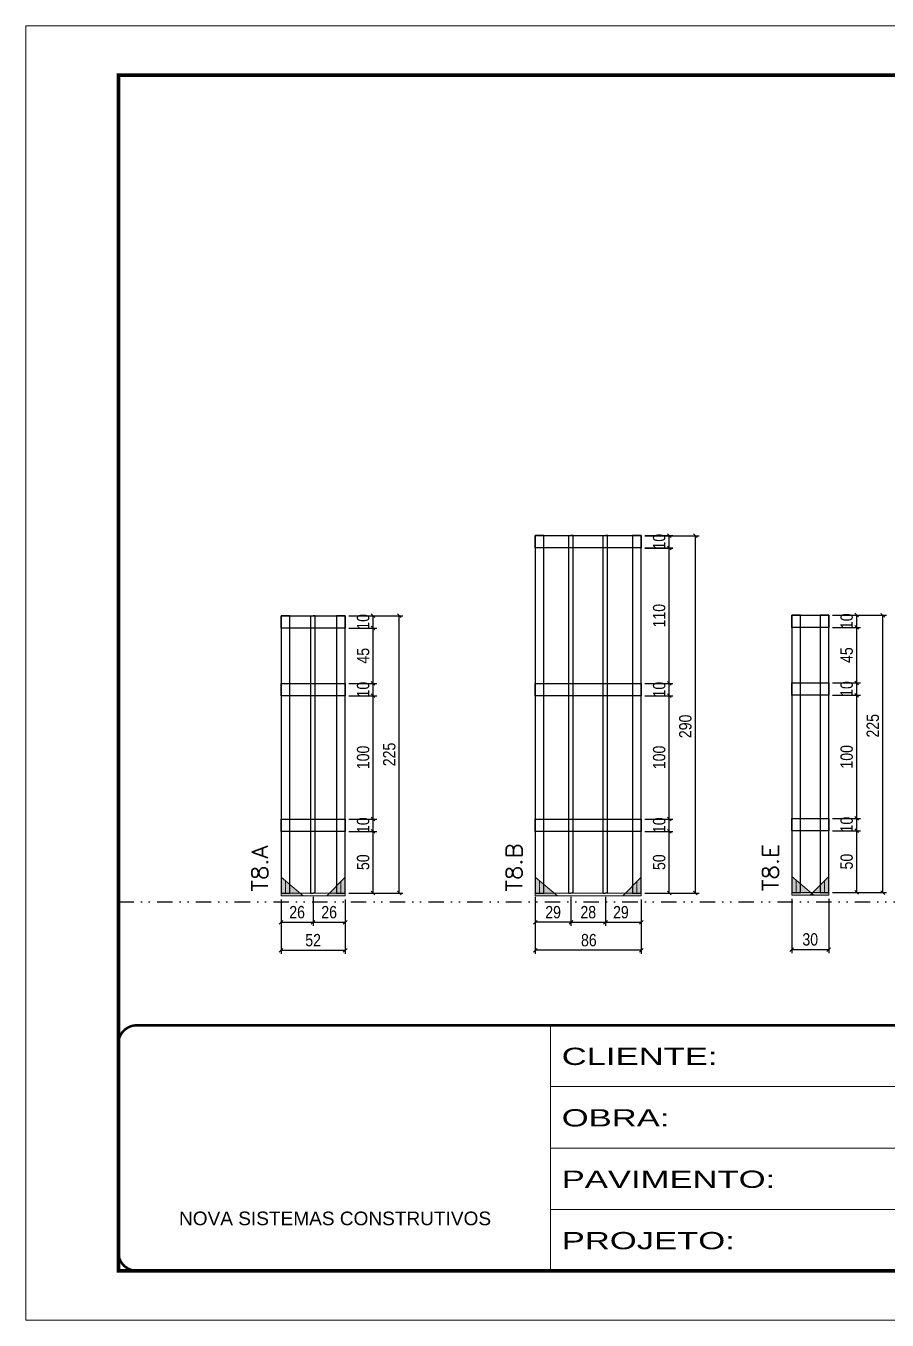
# Model space of a CAD drawing. Extents: x 14400 to 27878, y -21631 to 6985.
# Drawn here: x 14413 to 15112, y -2105 to -1055 of the extents above; entities that cross this region are included whole.
import ezdxf

# ---------------------------------------------------------------- set-up
doc = ezdxf.new("R2010")
doc.units = 0
for name, pattern in [('CONTINUO', [0]), ('DASHED', [0.75, 0.5, -0.25]), ('DIVIDE2', [0.625, 0.25, -0.125, 0, -0.125, 0, -0.125]), ('HIDDEN', [0.375, 0.25, -0.125])]:
    doc.linetypes.add(name, pattern=pattern)
for name, color, linetype in [('COTA', 241, 'Continuous'), ('Nível', 160, 'Continuous'), ('SARR_2.2x10', 60, 'Continuous'), ('SARR_3.5x7', 81, 'Continuous'), ('SARR_7x7', 40, 'Continuous')]:
    doc.layers.add(name, color=color, linetype=linetype)
for name, color, linetype, lineweight in [('Folhas', 255, 'Continuous', 9), ('Madeira', 126, 'Continuous', 18), ('Sarr 2.2x7', 40, 'Continuous', 9), ('SARRAFO DE PRESSAO', 251, 'DASHED', 9), ('Texto Seção', 7, 'Continuous', 15)]:
    doc.layers.add(name, color=color, linetype=linetype, lineweight=lineweight)
doc.styles.add('ARIAL', font='arial.ttf')
doc.styles.add('COTA TECNICA', font='techl___.ttf', dxfattribs={"height": 10})
doc.styles.add('REGUA-120', font='ROMANS.shx', dxfattribs={"height": 15})
doc.styles.add('Tecnologia', font='')
doc.styles.get('Tecnologia').set_extended_font_data('Forgotten Futurist')
doc.dimstyles.new('PAINEL', dxfattribs={"dimtxt": 10, "dimasz": 3, "dimexe": 3, "dimexo": 3, "dimgap": 3, "dimtad": 1, "dimdec": 1, "dimzin": 12, "dimdsep": 46, "dimtxsty": 'COTA TECNICA', "dimblk1": 'OBLIQUE', "dimblk2": 'OBLIQUE', "dimsah": 1, "dimcen": 0.9, "dimclrd": 4, "dimclre": 4, "dimclrt": 240, "dimadec": 1, "dimazin": 3, "dimtfac": 1, "dimtdec": 1, "dimtmove": 0, "dimatfit": 3, "dimfxl": 1, "dimtolj": 1, "dimtzin": 12, "dimarcsym": 0})

# ---------------------------------------------------------------- blocks, each defined once
blk = doc.blocks.new('9999999999')
at = {"color": 30, "linetype": 'CONTINUO'}
for p, q in [((98564.6, 34230.2), (98564.6, 34429.4)), ((98564.6, 34379.6), (99584, 34379.6)), ((98564.6, 34329.8), (99488, 34329.8)), ((98564.6, 34280), (99488, 34280))]:
    blk.add_line(p, q, dxfattribs=at)
at = {"color": 30, "linetype": 'CONTINUO', "const_width": 2}
blk.add_lwpolyline([(99584, 34230.2), (99584, 34414.4, 0.414214), (99569, 34429.4), (98229, 34429.4, 0.414214), (98214, 34414.4), (98214, 34245.2, 0.414214), (98229, 34230.2), (99584, 34230.2)], format="xyb", dxfattribs=at)
at = {"layer": 'Folhas'}
blk.add_lwpolyline([(98139, 34190.2), (99624, 34190.2), (99624, 35240.2), (98139, 35240.2)], close=True, dxfattribs=at)
at = {"layer": 'Folhas', "color": 30, "const_width": 3}
blk.add_lwpolyline([(98214, 34230.2), (99584, 34230.2), (99584, 35200.2), (98214, 35200.2)], close=True, dxfattribs=at)
at = {"color": 7, "linetype": 'Continuous', "ltscale": 5, "style": 'ARIAL'}
blk.add_text('NOVA SISTEMAS CONSTRUTIVOS', height=11.059, dxfattribs=at).set_placement((98263.2, 34267.2))
at = {"layer": 'Folhas', "color": 7, "style": 'Tecnologia', "width": 1.5}
for s, p in [('CLIENTE:', (98573.7, 34397.2)), ('OBRA:', (98573.7, 34347.3)), ('PAVIMENTO:', (98573.7, 34297.5)), ('PROJETO:', (98573.7, 34247.7))]:
    blk.add_text(s, height=14, dxfattribs=at).set_placement(p)
blk = doc.blocks.new('_Oblique')
at = {"color": 0, "linetype": 'ByBlock', "lineweight": -2}
blk.add_line((-0.5, -0.5), (0.5, 0.5), dxfattribs=at)
blk = doc.blocks.new('*D7280')
at = {"layer": 'COTA', "color": 4, "lineweight": -2, "transparency": 16777216}
for p, q in [((14675.5, -1708.8), (14698.2, -1708.8)), ((14695.2, -1758.8), (14695.2, -1708.8)), ((14675.5, -1758.8), (14698.2, -1758.8))]:
    blk.add_line(p, q, dxfattribs=at)
at = {"layer": 'Defpoints', "color": 0, "transparency": 16777216}
for p in [(14672.5, -1708.8), (14695.2, -1708.8), (14672.5, -1758.8)]:
    blk.add_point(p, dxfattribs=at)
at = {"layer": 'COTA', "color": 4, "lineweight": -2, "transparency": 16777216, "xscale": 3, "yscale": 3, "zscale": 3}
for p, rotation in [((14695.2, -1708.8), 90), ((14695.2, -1758.8), 270)]:
    blk.add_blockref('_Oblique', p, dxfattribs=dict(at, rotation=rotation))
at = {"layer": 'COTA', "color": 240, "transparency": 16777216, "insert": (14687.1, -1733.8), "char_height": 10, "attachment_point": 5, "rotation": 90, "style": 'COTA TECNICA'}
blk.add_mtext('\\A1;50', dxfattribs=at)
blk = doc.blocks.new('*D7281')
at = {"layer": 'COTA', "color": 4, "lineweight": -2, "transparency": 16777216}
for p, q in [((14675.5, -1698.8), (14698.2, -1698.8)), ((14695.2, -1708.8), (14695.2, -1698.8)), ((14675.5, -1708.8), (14698.2, -1708.8))]:
    blk.add_line(p, q, dxfattribs=at)
at = {"layer": 'Defpoints', "color": 0, "transparency": 16777216}
for p in [(14672.5, -1698.8), (14695.2, -1698.8), (14672.5, -1708.8)]:
    blk.add_point(p, dxfattribs=at)
at = {"layer": 'COTA', "color": 4, "lineweight": -2, "transparency": 16777216, "xscale": 3, "yscale": 3, "zscale": 3}
for p, rotation in [((14695.2, -1698.8), 90), ((14695.2, -1708.8), 270)]:
    blk.add_blockref('_Oblique', p, dxfattribs=dict(at, rotation=rotation))
at = {"layer": 'COTA', "color": 240, "transparency": 16777216, "insert": (14687.1, -1703.8), "char_height": 10, "attachment_point": 5, "rotation": 90, "style": 'COTA TECNICA'}
blk.add_mtext('\\A1;10', dxfattribs=at)
blk = doc.blocks.new('*D7282')
at = {"layer": 'COTA', "color": 4, "lineweight": -2, "transparency": 16777216}
for p, q in [((14675.5, -1598.8), (14698.2, -1598.8)), ((14695.2, -1698.8), (14695.2, -1598.8)), ((14675.5, -1698.8), (14698.2, -1698.8))]:
    blk.add_line(p, q, dxfattribs=at)
at = {"layer": 'Defpoints', "color": 0, "transparency": 16777216}
for p in [(14672.5, -1598.8), (14695.2, -1598.8), (14672.5, -1698.8)]:
    blk.add_point(p, dxfattribs=at)
at = {"layer": 'COTA', "color": 4, "lineweight": -2, "transparency": 16777216, "xscale": 3, "yscale": 3, "zscale": 3}
for p, rotation in [((14695.2, -1598.8), 90), ((14695.2, -1698.8), 270)]:
    blk.add_blockref('_Oblique', p, dxfattribs=dict(at, rotation=rotation))
at = {"layer": 'COTA', "color": 240, "transparency": 16777216, "insert": (14687.1, -1648.8), "char_height": 10, "attachment_point": 5, "rotation": 90, "style": 'COTA TECNICA'}
blk.add_mtext('\\A1;100', dxfattribs=at)
blk = doc.blocks.new('*D7283')
at = {"layer": 'COTA', "color": 4, "lineweight": -2, "transparency": 16777216}
for p, q in [((14675.5, -1588.8), (14698.2, -1588.8)), ((14695.2, -1598.8), (14695.2, -1588.8)), ((14675.5, -1598.8), (14698.2, -1598.8))]:
    blk.add_line(p, q, dxfattribs=at)
at = {"layer": 'Defpoints', "color": 0, "transparency": 16777216}
for p in [(14672.5, -1588.8), (14695.2, -1588.8), (14672.5, -1598.8)]:
    blk.add_point(p, dxfattribs=at)
at = {"layer": 'COTA', "color": 4, "lineweight": -2, "transparency": 16777216, "xscale": 3, "yscale": 3, "zscale": 3}
for p, rotation in [((14695.2, -1588.8), 90), ((14695.2, -1598.8), 270)]:
    blk.add_blockref('_Oblique', p, dxfattribs=dict(at, rotation=rotation))
at = {"layer": 'COTA', "color": 240, "transparency": 16777216, "insert": (14687.1, -1593.8), "char_height": 10, "attachment_point": 5, "rotation": 90, "style": 'COTA TECNICA'}
blk.add_mtext('\\A1;10', dxfattribs=at)
blk = doc.blocks.new('*D7284')
at = {"layer": 'COTA', "color": 4, "lineweight": -2, "transparency": 16777216}
for p, q in [((14675.5, -1533.8), (14698.2, -1533.8)), ((14695.2, -1543.8), (14695.2, -1533.8)), ((14675.5, -1543.8), (14698.2, -1543.8))]:
    blk.add_line(p, q, dxfattribs=at)
at = {"layer": 'Defpoints', "color": 0, "transparency": 16777216}
for p in [(14672.5, -1533.8), (14695.2, -1533.8), (14672.5, -1543.8)]:
    blk.add_point(p, dxfattribs=at)
at = {"layer": 'COTA', "color": 4, "lineweight": -2, "transparency": 16777216, "xscale": 3, "yscale": 3, "zscale": 3}
for p, rotation in [((14695.2, -1533.8), 90), ((14695.2, -1543.8), 270)]:
    blk.add_blockref('_Oblique', p, dxfattribs=dict(at, rotation=rotation))
at = {"layer": 'COTA', "color": 240, "transparency": 16777216, "insert": (14687.1, -1538.8), "char_height": 10, "attachment_point": 5, "rotation": 90, "style": 'COTA TECNICA'}
blk.add_mtext('\\A1;10', dxfattribs=at)
blk = doc.blocks.new('*D7285')
at = {"layer": 'COTA', "color": 4, "lineweight": -2, "transparency": 16777216}
for p, q in [((14675.5, -1533.8), (14719.4, -1533.8)), ((14716.4, -1758.9), (14716.4, -1533.8)), ((14675.5, -1758.9), (14719.4, -1758.9))]:
    blk.add_line(p, q, dxfattribs=at)
at = {"layer": 'Defpoints', "color": 0, "transparency": 16777216}
for p in [(14672.5, -1533.8), (14716.4, -1533.8), (14672.5, -1758.9)]:
    blk.add_point(p, dxfattribs=at)
at = {"layer": 'COTA', "color": 4, "lineweight": -2, "transparency": 16777216, "xscale": 3, "yscale": 3, "zscale": 3}
for p, rotation in [((14716.4, -1533.8), 90), ((14716.4, -1758.9), 270)]:
    blk.add_blockref('_Oblique', p, dxfattribs=dict(at, rotation=rotation))
at = {"layer": 'COTA', "color": 240, "transparency": 16777216, "insert": (14708.3, -1646.4), "char_height": 10, "attachment_point": 5, "rotation": 90, "style": 'COTA TECNICA'}
blk.add_mtext('\\A1;225', dxfattribs=at)
blk = doc.blocks.new('*D7288')
at = {"layer": 'COTA', "color": 4, "lineweight": -2, "transparency": 16777216}
for p, q in [((14620.5, -1764), (14620.5, -1808.2)), ((14672.5, -1764), (14672.5, -1808.2)), ((14620.5, -1805.2), (14672.5, -1805.2))]:
    blk.add_line(p, q, dxfattribs=at)
at = {"layer": 'Defpoints', "color": 0, "transparency": 16777216}
for p in [(14620.5, -1761), (14672.5, -1761), (14672.5, -1805.2)]:
    blk.add_point(p, dxfattribs=at)
at = {"layer": 'COTA', "color": 4, "lineweight": -2, "transparency": 16777216, "xscale": 3, "yscale": 3, "zscale": 3, "rotation": 180}
blk.add_blockref('_Oblique', (14620.5, -1805.2), dxfattribs=at)
at = {"layer": 'COTA', "color": 4, "lineweight": -2, "transparency": 16777216, "xscale": 3, "yscale": 3, "zscale": 3}
blk.add_blockref('_Oblique', (14672.5, -1805.2), dxfattribs=at)
at = {"layer": 'COTA', "color": 240, "transparency": 16777216, "insert": (14646.5, -1797.1), "char_height": 10, "attachment_point": 5, "style": 'COTA TECNICA'}
blk.add_mtext('\\A1;52', dxfattribs=at)
blk = doc.blocks.new('*D7289')
at = {"layer": 'COTA', "color": 4, "lineweight": -2, "transparency": 16777216}
for p, q in [((14675.5, -1543.8), (14698.2, -1543.8)), ((14695.2, -1588.8), (14695.2, -1543.8)), ((14675.5, -1588.8), (14698.2, -1588.8))]:
    blk.add_line(p, q, dxfattribs=at)
at = {"layer": 'Defpoints', "color": 0, "transparency": 16777216}
for p in [(14672.5, -1543.8), (14695.2, -1543.8), (14672.5, -1588.8)]:
    blk.add_point(p, dxfattribs=at)
at = {"layer": 'COTA', "color": 4, "lineweight": -2, "transparency": 16777216, "xscale": 3, "yscale": 3, "zscale": 3}
for p, rotation in [((14695.2, -1543.8), 90), ((14695.2, -1588.8), 270)]:
    blk.add_blockref('_Oblique', p, dxfattribs=dict(at, rotation=rotation))
at = {"layer": 'COTA', "color": 240, "transparency": 16777216, "insert": (14687.1, -1566.3), "char_height": 10, "attachment_point": 5, "rotation": 90, "style": 'COTA TECNICA'}
blk.add_mtext('\\A1;45', dxfattribs=at)
blk = doc.blocks.new('*D7286')
at = {"layer": 'COTA', "color": 4, "lineweight": -2, "transparency": 16777216}
for p, q in [((14646.5, -1761.8), (14646.5, -1785.5)), ((14620.5, -1764), (14620.5, -1785.5)), ((14620.5, -1782.5), (14646.5, -1782.5))]:
    blk.add_line(p, q, dxfattribs=at)
at = {"layer": 'Defpoints', "color": 0, "transparency": 16777216}
for p in [(14620.5, -1761), (14646.5, -1758.8), (14646.5, -1782.5)]:
    blk.add_point(p, dxfattribs=at)
at = {"layer": 'COTA', "color": 4, "lineweight": -2, "transparency": 16777216, "xscale": 3, "yscale": 3, "zscale": 3, "rotation": 180}
blk.add_blockref('_Oblique', (14620.5, -1782.5), dxfattribs=at)
at = {"layer": 'COTA', "color": 4, "lineweight": -2, "transparency": 16777216, "xscale": 3, "yscale": 3, "zscale": 3}
blk.add_blockref('_Oblique', (14646.5, -1782.5), dxfattribs=at)
at = {"layer": 'COTA', "color": 240, "transparency": 16777216, "insert": (14633.5, -1774.4), "char_height": 10, "attachment_point": 5, "style": 'COTA TECNICA'}
blk.add_mtext('\\A1;26', dxfattribs=at)
blk = doc.blocks.new('*D7287')
at = {"layer": 'COTA', "color": 4, "lineweight": -2, "transparency": 16777216}
for p, q in [((14646.5, -1761.8), (14646.5, -1785.5)), ((14672.5, -1764), (14672.5, -1785.5)), ((14646.5, -1782.5), (14672.5, -1782.5))]:
    blk.add_line(p, q, dxfattribs=at)
at = {"layer": 'Defpoints', "color": 0, "transparency": 16777216}
for p in [(14646.5, -1758.8), (14672.5, -1761), (14672.5, -1782.5)]:
    blk.add_point(p, dxfattribs=at)
at = {"layer": 'COTA', "color": 4, "lineweight": -2, "transparency": 16777216, "xscale": 3, "yscale": 3, "zscale": 3, "rotation": 180}
blk.add_blockref('_Oblique', (14646.5, -1782.5), dxfattribs=at)
at = {"layer": 'COTA', "color": 4, "lineweight": -2, "transparency": 16777216, "xscale": 3, "yscale": 3, "zscale": 3}
blk.add_blockref('_Oblique', (14672.5, -1782.5), dxfattribs=at)
at = {"layer": 'COTA', "color": 240, "transparency": 16777216, "insert": (14659.5, -1774.4), "char_height": 10, "attachment_point": 5, "style": 'COTA TECNICA'}
blk.add_mtext('\\A1;26', dxfattribs=at)
blk = doc.blocks.new('*D7290')
at = {"layer": 'COTA', "color": 4, "lineweight": -2, "transparency": 16777216}
for p, q in [((14826.7, -1777), (14826.7, -1808.2)), ((14912.7, -1777), (14912.7, -1808.2)), ((14912.7, -1805.2), (14826.7, -1805.2))]:
    blk.add_line(p, q, dxfattribs=at)
at = {"layer": 'Defpoints', "color": 0, "transparency": 16777216}
for p in [(14826.7, -1774), (14912.7, -1774), (14826.7, -1805.2)]:
    blk.add_point(p, dxfattribs=at)
at = {"layer": 'COTA', "color": 4, "lineweight": -2, "transparency": 16777216, "xscale": 3, "yscale": 3, "zscale": 3, "rotation": 180}
blk.add_blockref('_Oblique', (14826.7, -1805.2), dxfattribs=at)
at = {"layer": 'COTA', "color": 4, "lineweight": -2, "transparency": 16777216, "xscale": 3, "yscale": 3, "zscale": 3}
blk.add_blockref('_Oblique', (14912.7, -1805.2), dxfattribs=at)
at = {"layer": 'COTA', "color": 240, "transparency": 16777216, "insert": (14870.2, -1797.1), "char_height": 10, "attachment_point": 5, "style": 'COTA TECNICA'}
blk.add_mtext('\\A1;86', dxfattribs=at)
blk = doc.blocks.new('*D7291')
at = {"layer": 'COTA', "color": 4, "lineweight": -2, "transparency": 16777216}
for p, q in [((14826.7, -1761.8), (14826.7, -1785.5)), ((14855.7, -1761.8), (14855.7, -1785.5)), ((14855.7, -1782.5), (14826.7, -1782.5))]:
    blk.add_line(p, q, dxfattribs=at)
at = {"layer": 'Defpoints', "color": 0, "transparency": 16777216}
for p in [(14826.7, -1758.8), (14855.7, -1758.8), (14826.7, -1782.5)]:
    blk.add_point(p, dxfattribs=at)
at = {"layer": 'COTA', "color": 4, "lineweight": -2, "transparency": 16777216, "xscale": 3, "yscale": 3, "zscale": 3, "rotation": 180}
blk.add_blockref('_Oblique', (14826.7, -1782.5), dxfattribs=at)
at = {"layer": 'COTA', "color": 4, "lineweight": -2, "transparency": 16777216, "xscale": 3, "yscale": 3, "zscale": 3}
blk.add_blockref('_Oblique', (14855.7, -1782.5), dxfattribs=at)
at = {"layer": 'COTA', "color": 240, "transparency": 16777216, "insert": (14841.2, -1774.4), "char_height": 10, "attachment_point": 5, "style": 'COTA TECNICA'}
blk.add_mtext('\\A1;29', dxfattribs=at)
blk = doc.blocks.new('*D7292')
at = {"layer": 'COTA', "color": 4, "lineweight": -2, "transparency": 16777216}
for p, q in [((14883.7, -1761.8), (14883.7, -1785.5)), ((14912.7, -1764), (14912.7, -1785.5)), ((14883.7, -1782.5), (14912.7, -1782.5))]:
    blk.add_line(p, q, dxfattribs=at)
at = {"layer": 'Defpoints', "color": 0, "transparency": 16777216}
for p in [(14883.7, -1758.8), (14912.7, -1761), (14912.7, -1782.5)]:
    blk.add_point(p, dxfattribs=at)
at = {"layer": 'COTA', "color": 4, "lineweight": -2, "transparency": 16777216, "xscale": 3, "yscale": 3, "zscale": 3, "rotation": 180}
blk.add_blockref('_Oblique', (14883.7, -1782.5), dxfattribs=at)
at = {"layer": 'COTA', "color": 4, "lineweight": -2, "transparency": 16777216, "xscale": 3, "yscale": 3, "zscale": 3}
blk.add_blockref('_Oblique', (14912.7, -1782.5), dxfattribs=at)
at = {"layer": 'COTA', "color": 240, "transparency": 16777216, "insert": (14896.2, -1774.4), "char_height": 10, "attachment_point": 5, "style": 'COTA TECNICA'}
blk.add_mtext('\\A1;29', dxfattribs=at)
blk = doc.blocks.new('*D7293')
at = {"layer": 'COTA', "color": 4, "lineweight": -2, "transparency": 16777216}
for p, q in [((14915.7, -1708.8), (14938.4, -1708.8)), ((14935.4, -1758.8), (14935.4, -1708.8)), ((14915.7, -1758.8), (14938.4, -1758.8))]:
    blk.add_line(p, q, dxfattribs=at)
at = {"layer": 'Defpoints', "color": 0, "transparency": 16777216}
for p in [(14912.7, -1708.8), (14935.4, -1708.8), (14912.7, -1758.8)]:
    blk.add_point(p, dxfattribs=at)
at = {"layer": 'COTA', "color": 4, "lineweight": -2, "transparency": 16777216, "xscale": 3, "yscale": 3, "zscale": 3}
for p, rotation in [((14935.4, -1708.8), 90), ((14935.4, -1758.8), 270)]:
    blk.add_blockref('_Oblique', p, dxfattribs=dict(at, rotation=rotation))
at = {"layer": 'COTA', "color": 240, "transparency": 16777216, "insert": (14927.3, -1733.8), "char_height": 10, "attachment_point": 5, "rotation": 90, "style": 'COTA TECNICA'}
blk.add_mtext('\\A1;50', dxfattribs=at)
blk = doc.blocks.new('*D7294')
at = {"layer": 'COTA', "color": 4, "lineweight": -2, "transparency": 16777216}
for p, q in [((14855.7, -1761.8), (14855.7, -1785.5)), ((14883.7, -1761.8), (14883.7, -1785.5)), ((14855.7, -1782.5), (14883.7, -1782.5))]:
    blk.add_line(p, q, dxfattribs=at)
at = {"layer": 'Defpoints', "color": 0, "transparency": 16777216}
for p in [(14855.7, -1758.8), (14883.7, -1758.8), (14883.7, -1782.5)]:
    blk.add_point(p, dxfattribs=at)
at = {"layer": 'COTA', "color": 4, "lineweight": -2, "transparency": 16777216, "xscale": 3, "yscale": 3, "zscale": 3, "rotation": 180}
blk.add_blockref('_Oblique', (14855.7, -1782.5), dxfattribs=at)
at = {"layer": 'COTA', "color": 4, "lineweight": -2, "transparency": 16777216, "xscale": 3, "yscale": 3, "zscale": 3}
blk.add_blockref('_Oblique', (14883.7, -1782.5), dxfattribs=at)
at = {"layer": 'COTA', "color": 240, "transparency": 16777216, "insert": (14869.7, -1774.4), "char_height": 10, "attachment_point": 5, "style": 'COTA TECNICA'}
blk.add_mtext('\\A1;28', dxfattribs=at)
blk = doc.blocks.new('*D7295')
at = {"layer": 'COTA', "color": 4, "lineweight": -2, "transparency": 16777216}
for p, q in [((14915.7, -1698.8), (14938.4, -1698.8)), ((14935.4, -1708.8), (14935.4, -1698.8)), ((14915.7, -1708.8), (14938.4, -1708.8))]:
    blk.add_line(p, q, dxfattribs=at)
at = {"layer": 'Defpoints', "color": 0, "transparency": 16777216}
for p in [(14912.7, -1698.8), (14935.4, -1698.8), (14912.7, -1708.8)]:
    blk.add_point(p, dxfattribs=at)
at = {"layer": 'COTA', "color": 4, "lineweight": -2, "transparency": 16777216, "xscale": 3, "yscale": 3, "zscale": 3}
for p, rotation in [((14935.4, -1698.8), 90), ((14935.4, -1708.8), 270)]:
    blk.add_blockref('_Oblique', p, dxfattribs=dict(at, rotation=rotation))
at = {"layer": 'COTA', "color": 240, "transparency": 16777216, "insert": (14927.3, -1703.8), "char_height": 10, "attachment_point": 5, "rotation": 90, "style": 'COTA TECNICA'}
blk.add_mtext('\\A1;10', dxfattribs=at)
blk = doc.blocks.new('*D7296')
at = {"layer": 'COTA', "color": 4, "lineweight": -2, "transparency": 16777216}
for p, q in [((14915.7, -1598.8), (14938.4, -1598.8)), ((14935.4, -1698.8), (14935.4, -1598.8)), ((14915.7, -1698.8), (14938.4, -1698.8))]:
    blk.add_line(p, q, dxfattribs=at)
at = {"layer": 'Defpoints', "color": 0, "transparency": 16777216}
for p in [(14912.7, -1598.8), (14935.4, -1598.8), (14912.7, -1698.8)]:
    blk.add_point(p, dxfattribs=at)
at = {"layer": 'COTA', "color": 4, "lineweight": -2, "transparency": 16777216, "xscale": 3, "yscale": 3, "zscale": 3}
for p, rotation in [((14935.4, -1598.8), 90), ((14935.4, -1698.8), 270)]:
    blk.add_blockref('_Oblique', p, dxfattribs=dict(at, rotation=rotation))
at = {"layer": 'COTA', "color": 240, "transparency": 16777216, "insert": (14927.3, -1648.8), "char_height": 10, "attachment_point": 5, "rotation": 90, "style": 'COTA TECNICA'}
blk.add_mtext('\\A1;100', dxfattribs=at)
blk = doc.blocks.new('*D7297')
at = {"layer": 'COTA', "color": 4, "lineweight": -2, "transparency": 16777216}
for p, q in [((14915.7, -1588.8), (14938.4, -1588.8)), ((14935.4, -1598.8), (14935.4, -1588.8)), ((14915.7, -1598.8), (14938.4, -1598.8))]:
    blk.add_line(p, q, dxfattribs=at)
at = {"layer": 'Defpoints', "color": 0, "transparency": 16777216}
for p in [(14912.7, -1588.8), (14935.4, -1588.8), (14912.7, -1598.8)]:
    blk.add_point(p, dxfattribs=at)
at = {"layer": 'COTA', "color": 4, "lineweight": -2, "transparency": 16777216, "xscale": 3, "yscale": 3, "zscale": 3}
for p, rotation in [((14935.4, -1588.8), 90), ((14935.4, -1598.8), 270)]:
    blk.add_blockref('_Oblique', p, dxfattribs=dict(at, rotation=rotation))
at = {"layer": 'COTA', "color": 240, "transparency": 16777216, "insert": (14927.3, -1593.8), "char_height": 10, "attachment_point": 5, "rotation": 90, "style": 'COTA TECNICA'}
blk.add_mtext('\\A1;10', dxfattribs=at)
blk = doc.blocks.new('*D7298')
at = {"layer": 'COTA', "color": 4, "lineweight": -2, "transparency": 16777216}
for p, q in [((14915.7, -1478.9), (14938.4, -1478.9)), ((14935.4, -1588.8), (14935.4, -1478.9)), ((14915.7, -1588.8), (14938.4, -1588.8))]:
    blk.add_line(p, q, dxfattribs=at)
at = {"layer": 'Defpoints', "color": 0, "transparency": 16777216}
for p in [(14912.7, -1478.9), (14935.4, -1478.9), (14912.7, -1588.8)]:
    blk.add_point(p, dxfattribs=at)
at = {"layer": 'COTA', "color": 4, "lineweight": -2, "transparency": 16777216, "xscale": 3, "yscale": 3, "zscale": 3}
for p, rotation in [((14935.4, -1478.9), 90), ((14935.4, -1588.8), 270)]:
    blk.add_blockref('_Oblique', p, dxfattribs=dict(at, rotation=rotation))
at = {"layer": 'COTA', "color": 240, "transparency": 16777216, "insert": (14927.3, -1533.8), "char_height": 10, "attachment_point": 5, "rotation": 90, "style": 'COTA TECNICA'}
blk.add_mtext('\\A1;110', dxfattribs=at)
blk = doc.blocks.new('*D7299')
at = {"layer": 'COTA', "color": 4, "lineweight": -2, "transparency": 16777216}
for p, q in [((14915.7, -1468.8), (14938.4, -1468.8)), ((14935.4, -1478.8), (14935.4, -1468.8)), ((14915.7, -1478.8), (14938.4, -1478.8))]:
    blk.add_line(p, q, dxfattribs=at)
at = {"layer": 'Defpoints', "color": 0, "transparency": 16777216}
for p in [(14912.7, -1468.8), (14935.4, -1468.8), (14912.7, -1478.8)]:
    blk.add_point(p, dxfattribs=at)
at = {"layer": 'COTA', "color": 4, "lineweight": -2, "transparency": 16777216, "xscale": 3, "yscale": 3, "zscale": 3}
for p, rotation in [((14935.4, -1468.8), 90), ((14935.4, -1478.8), 270)]:
    blk.add_blockref('_Oblique', p, dxfattribs=dict(at, rotation=rotation))
at = {"layer": 'COTA', "color": 240, "transparency": 16777216, "insert": (14927.3, -1473.8), "char_height": 10, "attachment_point": 5, "rotation": 90, "style": 'COTA TECNICA'}
blk.add_mtext('\\A1;10', dxfattribs=at)
blk = doc.blocks.new('*D7300')
at = {"layer": 'COTA', "color": 4, "lineweight": -2, "transparency": 16777216}
for p, q in [((14915.7, -1468.9), (14959.6, -1468.9)), ((14956.6, -1758.9), (14956.6, -1468.9)), ((14915.7, -1758.9), (14959.6, -1758.9))]:
    blk.add_line(p, q, dxfattribs=at)
at = {"layer": 'Defpoints', "color": 0, "transparency": 16777216}
for p in [(14912.7, -1468.9), (14956.6, -1468.9), (14912.7, -1758.9)]:
    blk.add_point(p, dxfattribs=at)
at = {"layer": 'COTA', "color": 4, "lineweight": -2, "transparency": 16777216, "xscale": 3, "yscale": 3, "zscale": 3}
for p, rotation in [((14956.6, -1468.9), 90), ((14956.6, -1758.9), 270)]:
    blk.add_blockref('_Oblique', p, dxfattribs=dict(at, rotation=rotation))
at = {"layer": 'COTA', "color": 240, "transparency": 16777216, "insert": (14948.5, -1623.6), "char_height": 10, "attachment_point": 5, "rotation": 90, "style": 'COTA TECNICA'}
blk.add_mtext('\\A1;290', dxfattribs=at)
blk = doc.blocks.new('*D7302')
at = {"layer": 'COTA', "color": 4, "lineweight": -2, "transparency": 16777216}
for p, q in [((15067.8, -1708.3), (15090.5, -1708.3)), ((15087.5, -1758.3), (15087.5, -1708.3)), ((15067.8, -1758.3), (15090.5, -1758.3))]:
    blk.add_line(p, q, dxfattribs=at)
at = {"layer": 'Defpoints', "color": 0, "transparency": 16777216}
for p in [(15064.8, -1708.3), (15087.5, -1708.3), (15064.8, -1758.3)]:
    blk.add_point(p, dxfattribs=at)
at = {"layer": 'COTA', "color": 4, "lineweight": -2, "transparency": 16777216, "xscale": 3, "yscale": 3, "zscale": 3}
for p, rotation in [((15087.5, -1708.3), 90), ((15087.5, -1758.3), 270)]:
    blk.add_blockref('_Oblique', p, dxfattribs=dict(at, rotation=rotation))
at = {"layer": 'COTA', "color": 240, "transparency": 16777216, "insert": (15079.4, -1733.3), "char_height": 10, "attachment_point": 5, "rotation": 90, "style": 'COTA TECNICA'}
blk.add_mtext('\\A1;50', dxfattribs=at)
blk = doc.blocks.new('*D7303')
at = {"layer": 'COTA', "color": 4, "lineweight": -2, "transparency": 16777216}
for p, q in [((15067.8, -1698.3), (15090.5, -1698.3)), ((15087.5, -1708.3), (15087.5, -1698.3)), ((15067.8, -1708.3), (15090.5, -1708.3))]:
    blk.add_line(p, q, dxfattribs=at)
at = {"layer": 'Defpoints', "color": 0, "transparency": 16777216}
for p in [(15064.8, -1698.3), (15087.5, -1698.3), (15064.8, -1708.3)]:
    blk.add_point(p, dxfattribs=at)
at = {"layer": 'COTA', "color": 4, "lineweight": -2, "transparency": 16777216, "xscale": 3, "yscale": 3, "zscale": 3}
for p, rotation in [((15087.5, -1698.3), 90), ((15087.5, -1708.3), 270)]:
    blk.add_blockref('_Oblique', p, dxfattribs=dict(at, rotation=rotation))
at = {"layer": 'COTA', "color": 240, "transparency": 16777216, "insert": (15079.4, -1703.3), "char_height": 10, "attachment_point": 5, "rotation": 90, "style": 'COTA TECNICA'}
blk.add_mtext('\\A1;10', dxfattribs=at)
blk = doc.blocks.new('*D7304')
at = {"layer": 'COTA', "color": 4, "lineweight": -2, "transparency": 16777216}
for p, q in [((15067.8, -1598.3), (15090.5, -1598.3)), ((15087.5, -1698.3), (15087.5, -1598.3)), ((15067.8, -1698.3), (15090.5, -1698.3))]:
    blk.add_line(p, q, dxfattribs=at)
at = {"layer": 'Defpoints', "color": 0, "transparency": 16777216}
for p in [(15064.8, -1598.3), (15087.5, -1598.3), (15064.8, -1698.3)]:
    blk.add_point(p, dxfattribs=at)
at = {"layer": 'COTA', "color": 4, "lineweight": -2, "transparency": 16777216, "xscale": 3, "yscale": 3, "zscale": 3}
for p, rotation in [((15087.5, -1598.3), 90), ((15087.5, -1698.3), 270)]:
    blk.add_blockref('_Oblique', p, dxfattribs=dict(at, rotation=rotation))
at = {"layer": 'COTA', "color": 240, "transparency": 16777216, "insert": (15079.4, -1648.3), "char_height": 10, "attachment_point": 5, "rotation": 90, "style": 'COTA TECNICA'}
blk.add_mtext('\\A1;100', dxfattribs=at)
blk = doc.blocks.new('*D7305')
at = {"layer": 'COTA', "color": 4, "lineweight": -2, "transparency": 16777216}
for p, q in [((15067.8, -1588.3), (15090.5, -1588.3)), ((15087.5, -1598.3), (15087.5, -1588.3)), ((15067.8, -1598.3), (15090.5, -1598.3))]:
    blk.add_line(p, q, dxfattribs=at)
at = {"layer": 'Defpoints', "color": 0, "transparency": 16777216}
for p in [(15064.8, -1588.3), (15087.5, -1588.3), (15064.8, -1598.3)]:
    blk.add_point(p, dxfattribs=at)
at = {"layer": 'COTA', "color": 4, "lineweight": -2, "transparency": 16777216, "xscale": 3, "yscale": 3, "zscale": 3}
for p, rotation in [((15087.5, -1588.3), 90), ((15087.5, -1598.3), 270)]:
    blk.add_blockref('_Oblique', p, dxfattribs=dict(at, rotation=rotation))
at = {"layer": 'COTA', "color": 240, "transparency": 16777216, "insert": (15079.4, -1593.3), "char_height": 10, "attachment_point": 5, "rotation": 90, "style": 'COTA TECNICA'}
blk.add_mtext('\\A1;10', dxfattribs=at)
blk = doc.blocks.new('*D7306')
at = {"layer": 'COTA', "color": 4, "lineweight": -2, "transparency": 16777216}
for p, q in [((15067.8, -1533.3), (15090.5, -1533.3)), ((15067.8, -1543.3), (15090.5, -1543.3)), ((15087.5, -1543.3), (15087.5, -1533.3))]:
    blk.add_line(p, q, dxfattribs=at)
at = {"layer": 'Defpoints', "color": 0, "transparency": 16777216}
for p in [(15064.8, -1533.3), (15064.8, -1543.3), (15087.5, -1533.3)]:
    blk.add_point(p, dxfattribs=at)
at = {"layer": 'COTA', "color": 4, "lineweight": -2, "transparency": 16777216, "xscale": 3, "yscale": 3, "zscale": 3}
for p, rotation in [((15087.5, -1533.3), 90), ((15087.5, -1543.3), 270)]:
    blk.add_blockref('_Oblique', p, dxfattribs=dict(at, rotation=rotation))
at = {"layer": 'COTA', "color": 240, "transparency": 16777216, "insert": (15079.4, -1538.3), "char_height": 10, "attachment_point": 5, "rotation": 90, "style": 'COTA TECNICA'}
blk.add_mtext('\\A1;10', dxfattribs=at)
blk = doc.blocks.new('*D7307')
at = {"layer": 'COTA', "color": 4, "lineweight": -2, "transparency": 16777216}
for p, q in [((15067.8, -1533.4), (15111.7, -1533.4)), ((15108.7, -1758.4), (15108.7, -1533.4)), ((15067.8, -1758.4), (15111.7, -1758.4))]:
    blk.add_line(p, q, dxfattribs=at)
at = {"layer": 'Defpoints', "color": 0, "transparency": 16777216}
for p in [(15064.8, -1533.4), (15108.7, -1533.4), (15064.8, -1758.4)]:
    blk.add_point(p, dxfattribs=at)
at = {"layer": 'COTA', "color": 4, "lineweight": -2, "transparency": 16777216, "xscale": 3, "yscale": 3, "zscale": 3}
for p, rotation in [((15108.7, -1533.4), 90), ((15108.7, -1758.4), 270)]:
    blk.add_blockref('_Oblique', p, dxfattribs=dict(at, rotation=rotation))
at = {"layer": 'COTA', "color": 240, "transparency": 16777216, "insert": (15100.6, -1623.1), "char_height": 10, "attachment_point": 5, "rotation": 90, "style": 'COTA TECNICA'}
blk.add_mtext('\\A1;225', dxfattribs=at)
blk = doc.blocks.new('*D7308')
at = {"layer": 'COTA', "color": 4, "lineweight": -2, "transparency": 16777216}
for p, q in [((15034.8, -1763.5), (15034.8, -1807.7)), ((15064.8, -1763.5), (15064.8, -1807.7)), ((15034.8, -1804.7), (15064.8, -1804.7))]:
    blk.add_line(p, q, dxfattribs=at)
at = {"layer": 'Defpoints', "color": 0, "transparency": 16777216}
for p in [(15034.8, -1760.5), (15064.8, -1760.5), (15064.8, -1804.7)]:
    blk.add_point(p, dxfattribs=at)
at = {"layer": 'COTA', "color": 4, "lineweight": -2, "transparency": 16777216, "xscale": 3, "yscale": 3, "zscale": 3, "rotation": 180}
blk.add_blockref('_Oblique', (15034.8, -1804.7), dxfattribs=at)
at = {"layer": 'COTA', "color": 4, "lineweight": -2, "transparency": 16777216, "xscale": 3, "yscale": 3, "zscale": 3}
blk.add_blockref('_Oblique', (15064.8, -1804.7), dxfattribs=at)
at = {"layer": 'COTA', "color": 240, "transparency": 16777216, "insert": (15049.8, -1796.5), "char_height": 10, "attachment_point": 5, "style": 'COTA TECNICA'}
blk.add_mtext('\\A1;30', dxfattribs=at)
blk = doc.blocks.new('*D7309')
at = {"layer": 'COTA', "color": 4, "lineweight": -2, "transparency": 16777216}
for p, q in [((15067.8, -1543.3), (15090.5, -1543.3)), ((15087.5, -1588.4), (15087.5, -1543.3)), ((15067.8, -1588.4), (15090.5, -1588.4))]:
    blk.add_line(p, q, dxfattribs=at)
at = {"layer": 'Defpoints', "color": 0, "transparency": 16777216}
for p in [(15064.8, -1543.3), (15087.5, -1543.3), (15064.8, -1588.4)]:
    blk.add_point(p, dxfattribs=at)
at = {"layer": 'COTA', "color": 4, "lineweight": -2, "transparency": 16777216, "xscale": 3, "yscale": 3, "zscale": 3}
for p, rotation in [((15087.5, -1543.3), 90), ((15087.5, -1588.4), 270)]:
    blk.add_blockref('_Oblique', p, dxfattribs=dict(at, rotation=rotation))
at = {"layer": 'COTA', "color": 240, "transparency": 16777216, "insert": (15079.4, -1565.8), "char_height": 10, "attachment_point": 5, "rotation": 90, "style": 'COTA TECNICA'}
blk.add_mtext('\\A1;45', dxfattribs=at)

msp = doc.modelspace()

# ---------------------------------------------------------------- hatches: boundary and pattern name
at = {"layer": 'Madeira'}
h = msp.add_hatch(color=252, dxfattribs=at)
h.dxf.hatch_style = 2
h.paths.add_polyline_path([(14620.5, -1746.02), (14620.5, -1761.02), (14638.5, -1761.02)])
h = msp.add_hatch(color=252, dxfattribs=at)
h.dxf.hatch_style = 2
h.paths.add_polyline_path([(14672.5, -1746.01), (14672.5, -1761.01), (14657.5, -1761.01)])
h = msp.add_hatch(color=252, dxfattribs=at)
h.dxf.hatch_style = 2
h.paths.add_polyline_path([(14826.67, -1746.02), (14826.67, -1761.02), (14844.67, -1761.02)])
h = msp.add_hatch(color=252, dxfattribs=at)
h.dxf.hatch_style = 2
h.paths.add_polyline_path([(14912.67, -1746.02), (14912.67, -1761.02), (14897.67, -1761.02)])
h = msp.add_hatch(color=252, dxfattribs=at)
h.dxf.hatch_style = 2
h.paths.add_polyline_path([(15034.79, -1745.53), (15034.79, -1760.53), (15052.79, -1760.53)])
h = msp.add_hatch(color=252, dxfattribs=at)
h.dxf.hatch_style = 2
h.paths.add_polyline_path([(15064.79, -1745.53), (15064.79, -1760.53), (15049.79, -1760.53)])

# ---------------------------------------------------------------- linework, layer by layer
at = {"layer": 'Madeira', "color": 1, "linetype": 'HIDDEN'}
for p, q in [((14624, -1749.52), (14624, -1758.82)), ((14624, -1749.52), (14624, -1758.82)), ((14627.5, -1753.02), (14627.5, -1758.82)), ((14669, -1749.51), (14669, -1758.81)), ((14669, -1749.51), (14669, -1758.81)), ((14830.17, -1749.52), (14830.17, -1758.82)), ((14830.17, -1749.52), (14830.17, -1758.82)), ((14833.67, -1753.02), (14833.67, -1758.82)), ((14909.17, -1749.52), (14909.17, -1758.82)), ((14909.17, -1749.52), (14909.17, -1758.82)), ((15038.29, -1749.03), (15038.29, -1758.33)), ((15038.29, -1749.03), (15038.29, -1758.33)), ((15041.79, -1752.53), (15041.79, -1758.33)), ((15061.29, -1749.03), (15061.29, -1758.33)), ((15061.29, -1749.03), (15061.29, -1758.33)), ((14630.33, -1758.82), (14620.5, -1758.82)), ((14630.33, -1758.82), (14620.5, -1758.82)), ((14636.3, -1758.82), (14620.5, -1758.82)), ((14659.7, -1758.81), (14672.5, -1758.81)), ((14662.66, -1758.81), (14672.5, -1758.81)), ((14662.66, -1758.81), (14672.5, -1758.81)), ((14836.51, -1758.82), (14826.67, -1758.82)), ((14836.51, -1758.82), (14826.67, -1758.82)), ((14842.47, -1758.82), (14826.67, -1758.82)), ((14899.87, -1758.82), (14912.67, -1758.82)), ((14902.84, -1758.82), (14912.67, -1758.82)), ((14902.84, -1758.82), (14912.67, -1758.82)), ((15044.62, -1758.33), (15034.79, -1758.33)), ((15044.62, -1758.33), (15034.79, -1758.33)), ((15050.59, -1758.33), (15034.79, -1758.33)), ((15051.99, -1758.33), (15064.79, -1758.33)), ((15054.95, -1758.33), (15064.79, -1758.33)), ((15054.95, -1758.33), (15064.79, -1758.33))]:
    msp.add_line(p, q, dxfattribs=at)
at = {"layer": 'Madeira'}
for p, q in [((14620.5, -1758.82), (14620.5, -1761.02)), ((14620.5, -1758.82), (14620.5, -1761.02)), ((14620.5, -1758.82), (14620.5, -1761.02)), ((14826.67, -1758.82), (14826.67, -1761.02)), ((14826.67, -1758.82), (14826.67, -1761.02)), ((14826.67, -1758.82), (14826.67, -1761.02)), ((15034.79, -1758.33), (15034.79, -1760.53)), ((15034.79, -1758.33), (15034.79, -1760.53)), ((15034.79, -1758.33), (15034.79, -1760.53))]:
    msp.add_line(p, q, dxfattribs=at)
at = {"layer": 'Madeira', "color": 0}
for points in [[(14620.5, -1746.02), (14620.5, -1761.02), (14638.5, -1761.02), (14620.5, -1746.02)], [(14672.5, -1746.01), (14672.5, -1761.01), (14657.5, -1761.01), (14672.5, -1746.01)], [(14826.67, -1746.02), (14826.67, -1761.02), (14844.67, -1761.02), (14826.67, -1746.02)], [(14912.67, -1746.02), (14912.67, -1761.02), (14897.67, -1761.02), (14912.67, -1746.02)], [(15034.79, -1745.53), (15034.79, -1760.53), (15052.79, -1760.53), (15034.79, -1745.53)], [(15064.79, -1745.53), (15064.79, -1760.53), (15049.79, -1760.53), (15064.79, -1745.53)]]:
    msp.add_lwpolyline(points, dxfattribs=at)
at = {"layer": 'Nível', "color": 4, "linetype": 'DIVIDE2', "ltscale": 50}
msp.add_line((14488.47, -1766.02), (15858.47, -1766.02), dxfattribs=at)
at = {"layer": 'Sarr 2.2x7'}
for points in [[(14672.5, -1758.81), (14620.5, -1758.82), (14620.5, -1761.02), (14672.5, -1761.01)], [(14912.67, -1758.82), (14826.67, -1758.82), (14826.67, -1761.02), (14912.67, -1761.02)], [(15064.79, -1758.33), (15034.79, -1758.33), (15034.79, -1760.53), (15064.79, -1760.53)]]:
    msp.add_lwpolyline(points, close=True, dxfattribs=at)
at = {"layer": 'SARR_2.2x10'}
for points in [[(14826.67, -1468.85), (14912.67, -1468.85), (14912.67, -1478.85), (14826.67, -1478.85)], [(14620.5, -1533.85), (14672.5, -1533.85), (14672.5, -1543.85), (14620.5, -1543.85)], [(15034.79, -1533.36), (15064.79, -1533.36), (15064.79, -1543.36), (15034.79, -1543.36)], [(14620.5, -1588.85), (14672.5, -1588.85), (14672.5, -1598.85), (14620.5, -1598.85)], [(14826.67, -1588.85), (14912.67, -1588.85), (14912.67, -1598.85), (14826.67, -1598.85)], [(15034.79, -1588.36), (15064.79, -1588.36), (15064.79, -1598.36), (15034.79, -1598.36)], [(14620.5, -1698.85), (14672.5, -1698.85), (14672.5, -1708.85), (14620.5, -1708.85)], [(14826.67, -1698.85), (14912.67, -1698.85), (14912.67, -1708.85), (14826.67, -1708.85)], [(15034.79, -1698.36), (15064.79, -1698.36), (15064.79, -1708.36), (15034.79, -1708.36)]]:
    msp.add_lwpolyline(points, close=True, dxfattribs=at)
at = {"layer": 'SARR_3.5x7'}
for p, q in [((14853.92, -1758.82), (14853.92, -1468.85)), ((14853.92, -1468.85), (14855.67, -1468.85)), ((14857.42, -1468.85), (14855.67, -1468.85)), ((14857.42, -1758.82), (14857.42, -1468.85)), ((14881.92, -1758.82), (14881.92, -1468.85)), ((14881.92, -1468.85), (14883.67, -1468.85)), ((14885.42, -1468.85), (14883.67, -1468.85)), ((14885.42, -1758.82), (14885.42, -1468.85)), ((14644.75, -1758.81), (14644.75, -1533.85)), ((14644.75, -1533.85), (14646.5, -1533.85)), ((14648.25, -1533.85), (14646.5, -1533.85)), ((14648.25, -1758.81), (14648.25, -1533.85)), ((14644.75, -1758.81), (14646.5, -1758.81)), ((14648.25, -1758.81), (14646.5, -1758.81)), ((14853.92, -1758.82), (14855.67, -1758.82)), ((14857.42, -1758.82), (14855.67, -1758.82)), ((14881.92, -1758.82), (14883.67, -1758.82)), ((14885.42, -1758.82), (14883.67, -1758.82))]:
    msp.add_line(p, q, dxfattribs=at)
at = {"layer": 'SARR_7x7'}
for points in [[(14826.67, -1758.82), (14833.67, -1758.82), (14833.67, -1468.85), (14826.67, -1468.85)], [(14905.67, -1758.82), (14912.67, -1758.82), (14912.67, -1468.85), (14905.67, -1468.85)], [(14620.5, -1758.82), (14627.5, -1758.82), (14627.5, -1533.85), (14620.5, -1533.85)], [(14665.5, -1758.81), (14672.5, -1758.81), (14672.5, -1533.85), (14665.5, -1533.85)], [(15034.79, -1758.33), (15041.79, -1758.33), (15041.79, -1533.36), (15034.79, -1533.36)], [(15057.79, -1758.33), (15064.79, -1758.33), (15064.79, -1533.36), (15057.79, -1533.36)]]:
    msp.add_lwpolyline(points, close=True, dxfattribs=at)

# ---------------------------------------------------------------- block references
at = {"layer": 'SARRAFO DE PRESSAO', "color": 6, "linetype": 'ByBlock'}
msp.add_blockref('9999999999', (-83725.51, -36295.5), dxfattribs=at)

# ---------------------------------------------------------------- texts
at = {"layer": 'Texto Seção', "style": 'REGUA-120', "width": 1.05}
for s, p in [('T8.A', (14609.81, -1757.72)), ('T8.B', (14815.99, -1757.72)), ('T8.E', (15024.11, -1757.23))]:
    msp.add_text(s, height=13, rotation=90, dxfattribs=at).set_placement(p)

# ---------------------------------------------------------------- dimensions: what is measured, and where the dimension line sits
at = {"layer": 'COTA'}
for base, p1, p2, angle, picture, middle in [((14935.37, -1468.82), (14912.67, -1478.82), (14912.67, -1468.82), 90, '*D7299', (14935.37, -1473.82)), ((14956.59, -1468.85), (14912.67, -1758.85), (14912.67, -1468.85), 90, '*D7300', (14956.59, -1623.55)), ((14695.19, -1533.81), (14672.5, -1543.81), (14672.5, -1533.81), 90, '*D7284', (14695.19, -1538.81)), ((14716.41, -1533.85), (14672.5, -1758.85), (14672.5, -1533.85), 90, '*D7285', (14716.41, -1646.35)), ((15087.48, -1533.33), (15064.79, -1543.33), (15064.79, -1533.33), 90, '*D7306', (15087.48, -1538.33)), ((15108.7, -1533.36), (15064.79, -1758.37), (15064.79, -1533.36), 90, '*D7307', (15108.7, -1623.06)), ((14695.19, -1588.81), (14672.5, -1598.81), (14672.5, -1588.81), 90, '*D7283', (14695.19, -1593.81)), ((14935.37, -1588.82), (14912.67, -1598.82), (14912.67, -1588.82), 90, '*D7297', (14935.37, -1593.82)), ((15087.48, -1588.33), (15064.79, -1598.33), (15064.79, -1588.33), 90, '*D7305', (15087.48, -1593.33)), ((14695.19, -1698.81), (14672.5, -1708.81), (14672.5, -1698.81), 90, '*D7281', (14695.19, -1703.81)), ((14935.37, -1698.82), (14912.67, -1708.82), (14912.67, -1698.82), 90, '*D7295', (14935.37, -1703.82)), ((15087.48, -1698.33), (15064.79, -1708.33), (15064.79, -1698.33), 90, '*D7303', (15087.48, -1703.33)), ((14826.67, -1805.19), (14912.67, -1774.02), (14826.67, -1774.02), 180, '*D7290', (14870.17, -1805.19))]:
    dim = msp.add_linear_dim(base=base, p1=p1, p2=p2, angle=angle, dimstyle='PAINEL', override={"dimtmove": 1}, dxfattribs=at)
    dim.commit()
    dim.dimension.update_dxf_attribs({"geometry": picture, "text_midpoint": middle, "dimtype": 160})
for base, p1, p2, angle, picture, middle in [((14935.37, -1478.85), (14912.67, -1588.82), (14912.67, -1478.85), 90, '*D7298', (14927.27, -1533.83)), ((14695.19, -1598.81), (14672.5, -1698.81), (14672.5, -1598.81), 90, '*D7282', (14687.09, -1648.81)), ((14935.37, -1598.82), (14912.67, -1698.82), (14912.67, -1598.82), 90, '*D7296', (14927.27, -1648.82)), ((15087.48, -1598.33), (15064.79, -1698.33), (15064.79, -1598.33), 90, '*D7304', (15079.38, -1648.33)), ((14695.19, -1708.81), (14672.5, -1758.81), (14672.5, -1708.81), 90, '*D7280', (14687.09, -1733.81)), ((14935.37, -1708.82), (14912.67, -1758.82), (14912.67, -1708.82), 90, '*D7293', (14927.26, -1733.82)), ((15087.48, -1708.33), (15064.79, -1758.33), (15064.79, -1708.33), 90, '*D7302', (15079.38, -1733.33)), ((14826.67, -1782.52), (14855.67, -1758.82), (14826.67, -1758.82), 180, '*D7291', (14841.17, -1774.43))]:
    dim = msp.add_linear_dim(base=base, p1=p1, p2=p2, angle=angle, dimstyle='PAINEL', override={"dimtmove": 1}, dxfattribs=at)
    dim.commit()
    dim.dimension.update_dxf_attribs({"geometry": picture, "text_midpoint": middle})
for base, p1, p2, picture, middle in [((14695.19, -1543.81), (14672.5, -1588.85), (14672.5, -1543.81), '*D7289', (14687.09, -1566.33)), ((15087.49, -1543.33), (15064.79, -1588.36), (15064.79, -1543.33), '*D7309', (15079.38, -1565.85))]:
    dim = msp.add_linear_dim(base=base, p1=p1, p2=p2, angle=90, dimstyle='PAINEL', dxfattribs=at)
    dim.commit()
    dim.dimension.update_dxf_attribs({"geometry": picture, "text_midpoint": middle})
for base, p1, p2, picture, middle in [((14646.5, -1782.52), (14620.5, -1761.02), (14646.5, -1758.81), '*D7286', (14633.5, -1774.41)), ((14672.5, -1805.19), (14620.5, -1761.02), (14672.5, -1761.01), '*D7288', (14646.5, -1797.08)), ((15064.79, -1804.71), (15034.79, -1760.53), (15064.79, -1760.53), '*D7308', (15049.79, -1796.49))]:
    dim = msp.add_linear_dim(base=base, p1=p1, p2=p2, dimstyle='PAINEL', dxfattribs=at)
    dim.commit()
    dim.dimension.update_dxf_attribs({"geometry": picture, "text_midpoint": middle})
for base, p1, p2, picture, middle in [((14672.5, -1782.52), (14646.5, -1758.81), (14672.5, -1761.01), '*D7287', (14659.5, -1774.41)), ((14883.67, -1782.52), (14855.67, -1758.82), (14883.67, -1758.82), '*D7294', (14869.67, -1774.42))]:
    dim = msp.add_linear_dim(base=base, p1=p1, p2=p2, dimstyle='PAINEL', override={"dimtmove": 1}, dxfattribs=at)
    dim.commit()
    dim.dimension.update_dxf_attribs({"geometry": picture, "text_midpoint": middle})
dim = msp.add_linear_dim(base=(14912.67, -1782.52), p1=(14883.67, -1758.82), p2=(14912.67, -1761.02), dimstyle='PAINEL', override={"dimtmove": 1}, dxfattribs=at)
dim.commit()
dim.dimension.update_dxf_attribs({"geometry": '*D7292', "text_midpoint": (14896.17, -1782.52), "dimtype": 160})

doc.saveas('drawing.dxf')
